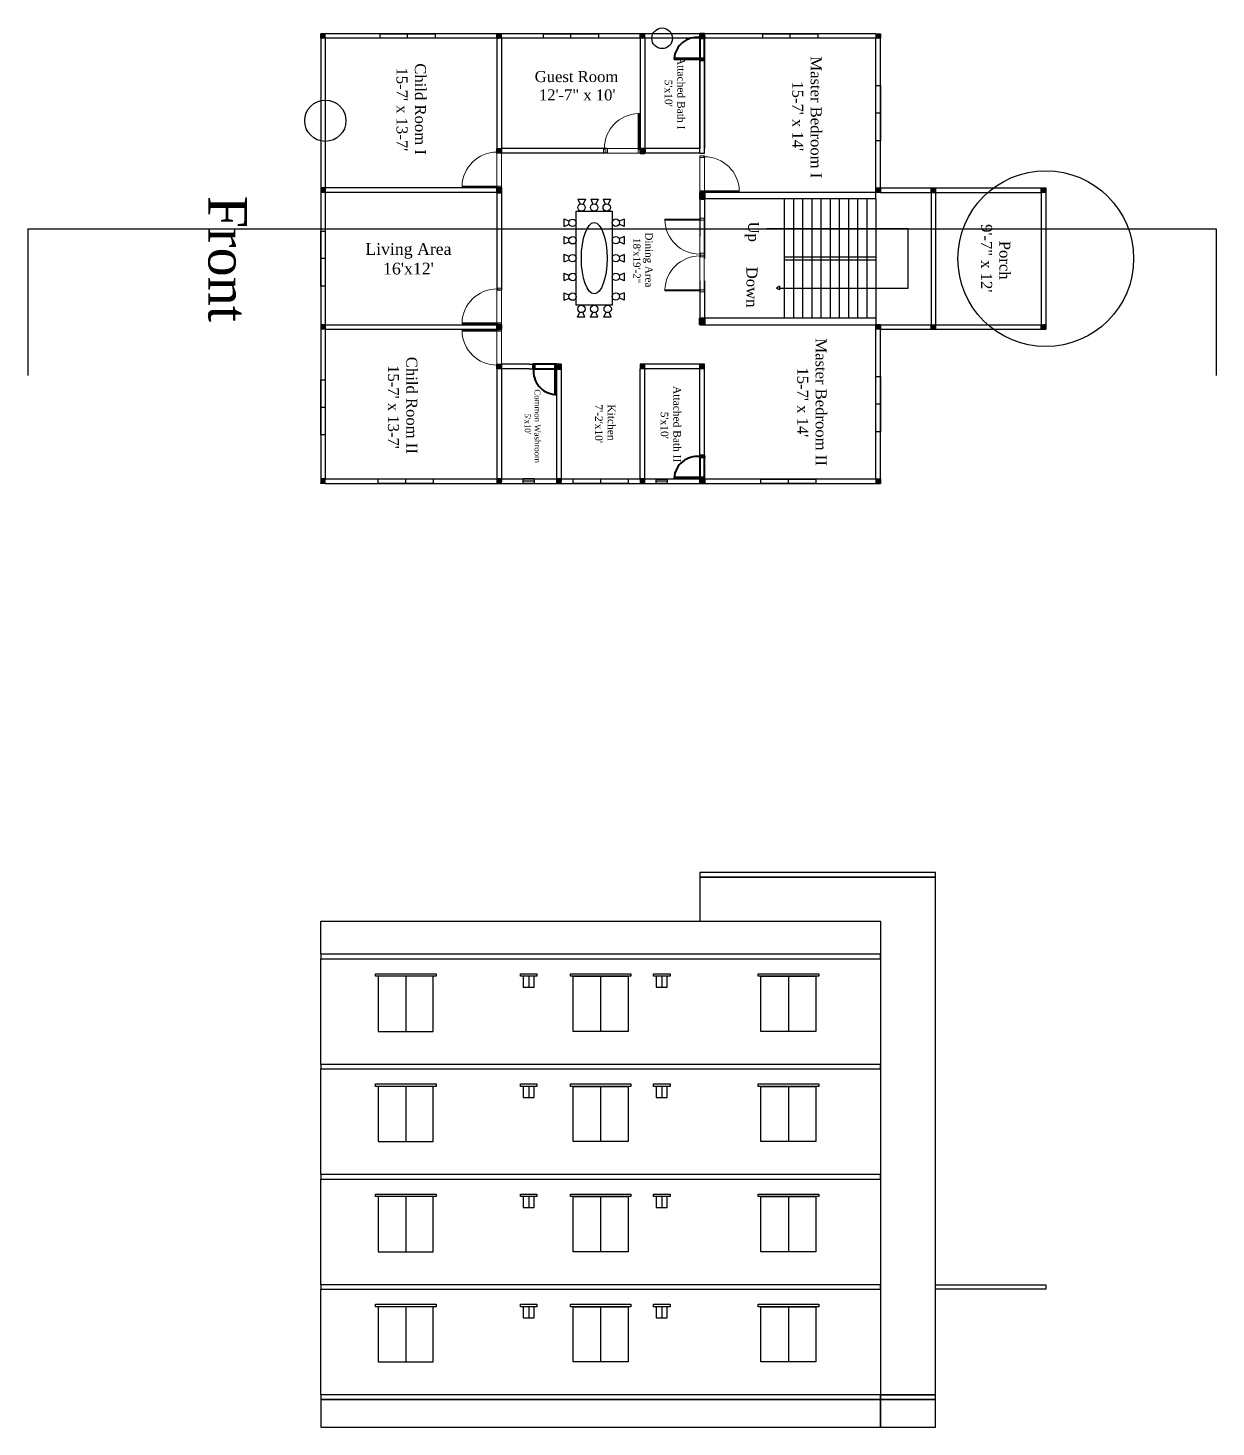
# Model space of a CAD drawing. Header units: inches. Extents: x -79350 to 491628, y -93215 to 155882.
# Drawn here: x 13228 to 14523, y -5728 to -4204 of the extents above; entities that cross this region are included whole.
import ezdxf

# ---------------------------------------------------------------- set-up
doc = ezdxf.new("R2010")
doc.units = ezdxf.units.IN
doc.header["$MEASUREMENT"] = 0
doc.layers.get('0').update_dxf_attribs({"lineweight": 30})
for name, color, linetype, lineweight in [('Column', 1, 'Continuous', 30), ('Door window', 250, 'Continuous', 15), ('Letter', 7, 'Continuous', 20)]:
    doc.layers.add(name, color=color, linetype=linetype, lineweight=lineweight)
doc.layers.add('Door', color=7, linetype='Continuous', lineweight=40, true_color=0x763422)
doc.layers.add('Window', color=7, linetype='Continuous', lineweight=30, true_color=0x6b99dd)
for name, color, linetype in [('Furnitures', 30, 'Continuous'), ('Stairs', 7, 'Continuous'), ('Wall', 7, 'Continuous')]:
    doc.layers.add(name, color=color, linetype=linetype)
doc.styles.get("Standard").update_dxf_attribs({"font": 'times.ttf', "height": 12})
pattern_1 = [(315, (18739.09359, 811.17739), (0.0883883476, 0.0883883476), [])]

# ---------------------------------------------------------------- blocks, each defined once
blk = doc.blocks.new('d1n')
at = {"color": 1}
blk.add_lwpolyline([(-1187.2, 1281.4), (-1192.2, 1281.4), (-1192.2, 1241.4), (-1187.2, 1241.4)], close=True, dxfattribs=at)
at = {"layer": 'Door window', "color": 1}
for points in [[(-1192.2, 1281.4), (-1192.2, 1279.4), (-1188.2, 1279.4), (-1188.2, 1280.4), (-1187.2, 1280.4), (-1187.2, 1281.4), (-1192.2, 1281.4)], [(-1187.2, 1280.4), (-1149.2, 1280.4), (-1149.2, 1279.4), (-1187.2, 1279.4), (-1187.2, 1280.4)], [(-1192.2, 1241.4), (-1192.2, 1243.4), (-1188.2, 1243.4), (-1188.2, 1242.4), (-1187.2, 1242.4), (-1187.2, 1241.4), (-1192.2, 1241.4)]]:
    blk.add_lwpolyline(points, dxfattribs=at)
blk.add_arc((-1187.2, 1280.4), 38, 270, 358.4722, dxfattribs=at)

msp = doc.modelspace()

# ---------------------------------------------------------------- hatches: boundary and pattern name
at = {"layer": 'Column'}
h = msp.add_hatch(dxfattribs=at)
h.set_pattern_fill('ANSI31', color=6, angle=-90)
h.set_pattern_definition(pattern_1)
h.paths.add_polyline_path([(14332.54, -4383.25), (14337.5, -4383.25), (14337.5, -4378.25), (14332.54, -4378.25)])
h.paths.add_polyline_path([(14332.54, -4527.25), (14332.54, -4532.25), (14337.5, -4532.25), (14337.5, -4527.25)])
h.paths.add_polyline_path([(14212.54, -4378.25), (14212.54, -4383.25), (14217.5, -4383.25), (14217.5, -4378.25)])
h.paths.add_polyline_path([(14212.54, -4532.25), (14217.5, -4532.25), (14217.5, -4527.25), (14212.54, -4527.25)])
h.paths.add_polyline_path([(14157.5, -4383.25), (14157.5, -4378.25), (14152.54, -4378.25), (14152.54, -4383.25)])
h.paths.add_polyline_path([(14157.5, -4210.25), (14152.54, -4210.25), (14152.54, -4215.25), (14157.5, -4215.25)])
h.paths.add_polyline_path([(14157.5, -4532.25), (14157.5, -4527.25), (14152.54, -4527.25), (14152.54, -4532.25)])
h.paths.add_polyline_path([(14152.54, -4700.25), (14157.5, -4700.25), (14157.5, -4695.25), (14152.54, -4695.25)])
h.paths.add_polyline_path([(13960.54, -4215.25), (13965.5, -4215.25), (13965.5, -4210.25), (13960.54, -4210.25)])
h.paths.add_polyline_path([(13965.5, -4383.25), (13960.5, -4383.25), (13960.5, -4390.25), (13965.5, -4390.25)])
h.paths.add_polyline_path([(13965.5, -4570.25), (13960.5, -4570.25), (13960.5, -4575.25), (13965.5, -4575.25)])
h.paths.add_polyline_path([(13965.79, -4520.25), (13960.5, -4520.25), (13960.5, -4527.25), (13965.79, -4527.25)])
h.paths.add_polyline_path([(13960.5, -4695.25), (13960.5, -4700.25), (13965.5, -4700.25), (13965.5, -4695.25)])
h.paths.add_polyline_path([(13744.5, -4210.25), (13739.5, -4210.25), (13739.5, -4215.25), (13744.5, -4215.25)])
h.paths.add_polyline_path([(13744.5, -4340.25), (13744.5, -4335.25), (13739.54, -4335.25), (13739.54, -4340.25)])
h.paths.add_polyline_path([(13744.5, -4383.25), (13744.5, -4378.24), (13739.5, -4378.25), (13739.5, -4383.25)])
h.paths.add_polyline_path([(13744.5, -4527.25), (13739.5, -4527.25), (13739.5, -4532.25), (13744.5, -4532.25)])
h.paths.add_polyline_path([(13739.54, -4575.25), (13744.5, -4575.25), (13744.5, -4570.25), (13739.54, -4570.25)])
h.paths.add_polyline_path([(13804.5, -4570.25), (13804.5, -4575.25), (13809.5, -4575.25), (13809.5, -4570.25)])
h.paths.add_polyline_path([(13900.5, -4570.25), (13895.5, -4570.25), (13895.5, -4575.24), (13900.5, -4575.24)])
h.paths.add_polyline_path([(13895.5, -4700.25), (13900.5, -4700.25), (13900.5, -4695.25), (13895.5, -4695.25)])
h.paths.add_polyline_path([(13809.5, -4700.25), (13809.5, -4695.25), (13804.5, -4695.25), (13804.5, -4700.25)])
h.paths.add_polyline_path([(13739.5, -4700.25), (13744.5, -4700.25), (13744.5, -4695.25), (13739.5, -4695.25)])
h.paths.add_polyline_path([(13547.5, -4215.25), (13552.5, -4215.25), (13552.5, -4210.25), (13547.5, -4210.25)])
h.paths.add_polyline_path([(13552.5, -4378.25), (13547.5, -4378.25), (13547.5, -4383.25), (13552.5, -4383.25)])
h.paths.add_polyline_path([(13552.5, -4527.25), (13547.5, -4527.25), (13547.5, -4532.25), (13552.5, -4532.25)])
h.paths.add_polyline_path([(13547.5, -4695.25), (13547.5, -4700.25), (13552.5, -4700.25), (13552.5, -4695.25)])
h = msp.add_hatch(dxfattribs=at)
h.set_pattern_fill('ANSI31', color=256, angle=-90)
h.set_pattern_definition(pattern_1)
h.paths.add_polyline_path([(13895.5, -4215.25), (13900.5, -4215.25), (13900.5, -4210.25), (13895.5, -4210.25)])
h.paths.add_polyline_path([(13895.5, -4335.25), (13895.5, -4340.25), (13900.5, -4340.25), (13900.5, -4335.25)])

# ---------------------------------------------------------------- linework, layer by layer
for p, q in [((13552.5, -4210.25), (13547.5, -4210.25)), ((13547.5, -4215.25), (13547.5, -4210.25)), ((13547.5, -4215.25), (13547.5, -4695.25)), ((14152.5, -4210.25), (13552.5, -4210.25)), ((13552.5, -4215.25), (13552.5, -4695.25)), ((14152.5, -4215.25), (13552.5, -4215.25)), ((13739.5, -4215.25), (13739.5, -4340.25)), ((13744.5, -4215.25), (13744.5, -4340.25)), ((13895.5, -4215.25), (13895.5, -4335.25)), ((13900.5, -4215.25), (13900.5, -4335.25)), ((14152.5, -4210.25), (14157.5, -4210.25)), ((14157.5, -4215.25), (14157.5, -4210.25)), ((13960.5, -4340.25), (13960.5, -4238.57)), ((13960.5, -4238.57), (13960.5, -4335.25)), ((13965.5, -4340.25), (13965.5, -4239.25)), ((13965.5, -4239.25), (13965.5, -4335.25)), ((13859.5, -4335.25), (13744.5, -4335.25)), ((13859.5, -4340.25), (13744.5, -4340.25)), ((13960.5, -4335.25), (13895.5, -4335.25)), ((13960.5, -4340.25), (13895.5, -4340.25)), ((13739.5, -4378.25), (13552.5, -4378.25)), ((13739.5, -4383.25), (13552.5, -4383.25)), ((13739.5, -4383.25), (13739.5, -4489.25)), ((13744.5, -4378.24), (13744.5, -4383.25)), ((13960.5, -4390.25), (13960.5, -4383.25)), ((13965.5, -4383.25), (13965.5, -4383.12)), ((14152.5, -4383.25), (13965.5, -4383.25)), ((14157.5, -4383.25), (14152.5, -4383.25)), ((14152.5, -4390.25), (14152.5, -4383.25)), ((14008.5, -4390.25), (13960.5, -4390.25)), ((14152.5, -4390.25), (14008.5, -4390.25)), ((14008.5, -4520.25), (13960.5, -4520.25)), ((13960.5, -4520.25), (13960.5, -4527.25)), ((14152.5, -4520.25), (14008.5, -4520.25)), ((14152.5, -4520.25), (14152.5, -4527.25)), ((13552.5, -4527.25), (13739.5, -4527.25)), ((13552.5, -4532.25), (13739.5, -4532.25)), ((13744.5, -4527.25), (13744.5, -4532.25)), ((13965.5, -4527.25), (14152.5, -4527.25)), ((14157.5, -4527.25), (14152.5, -4527.25)), ((13744.5, -4570.25), (13744.5, -4695.25)), ((13774.5, -4570.25), (13744.5, -4570.25)), ((13960.5, -4570.25), (13895.5, -4570.25)), ((13960.5, -4671.25), (13960.5, -4570.25)), ((13965.5, -4671.25), (13965.5, -4570.25)), ((13774.5, -4575.25), (13744.5, -4575.25)), ((13804.5, -4575.25), (13804.5, -4695.25)), ((13809.5, -4575.25), (13809.5, -4695.25)), ((13895.5, -4695.25), (13895.5, -4575.25)), ((13900.5, -4695.25), (13900.5, -4575.25)), ((13960.5, -4575.25), (13900.5, -4575.25)), ((13960.5, -4671.25), (13960.5, -4575.25)), ((13547.5, -4695.25), (13547.5, -4700.25)), ((13552.5, -4700.25), (13547.5, -4700.25)), ((13552.5, -4695.25), (14152.5, -4695.25)), ((13552.5, -4700.25), (14152.5, -4700.25)), ((14152.5, -4700.25), (14157.5, -4700.25)), ((14157.5, -4695.25), (14157.5, -4700.25))]:
    msp.add_line(p, q)
at = {"color": 41, "true_color": 0xf4ee51}
for p, q in [((14152.5, -4383.25), (14152.5, -4215.25)), ((14157.5, -4378.25), (14157.5, -4215.25)), ((14152.5, -4695.25), (14152.5, -4527.25)), ((14157.5, -4695.25), (14157.5, -4532.25))]:
    msp.add_line(p, q, dxfattribs=at)
at = {"color": 6}
for p, q in [((14157.5, -4378.25), (14332.5, -4378.25)), ((14157.5, -4383.25), (14332.5, -4383.25)), ((14212.5, -4383.25), (14212.5, -4527.25)), ((14217.5, -4383.25), (14217.5, -4527.25)), ((14332.5, -4378.25), (14337.5, -4378.25)), ((14332.5, -4383.25), (14332.5, -4527.25)), ((14337.5, -4383.25), (14337.5, -4378.25)), ((14337.5, -4383.25), (14337.5, -4527.25)), ((14157.5, -4527.25), (14332.5, -4527.25)), ((14157.5, -4532.25), (14332.5, -4532.25)), ((14332.5, -4532.25), (14337.5, -4532.25)), ((14337.5, -4527.25), (14337.5, -4532.25))]:
    msp.add_line(p, q, dxfattribs=at)
at = {"color": 30}
for p, q in [((13827.79, -4390.55), (13835.93, -4390.55)), ((13827.79, -4390.55), (13830.09, -4395.85)), ((13835.93, -4390.55), (13833.4, -4395.9)), ((13841.61, -4390.55), (13849.74, -4390.55)), ((13841.61, -4390.55), (13843.91, -4395.85)), ((13849.74, -4390.55), (13847.21, -4395.9)), ((13855.17, -4390.55), (13863.3, -4390.55)), ((13855.17, -4390.55), (13857.46, -4395.85)), ((13863.3, -4390.55), (13860.77, -4395.9)), ((13812.9, -4420.07), (13812.9, -4411.94)), ((13812.9, -4411.94), (13818.26, -4414.47)), ((13812.9, -4420.07), (13818.21, -4417.77)), ((13878.05, -4420.3), (13872.7, -4417.77)), ((13878.05, -4412.17), (13872.75, -4414.47)), ((13878.05, -4412.17), (13878.05, -4420.3)), ((13812.9, -4439.17), (13812.9, -4431.04)), ((13812.9, -4431.04), (13818.26, -4433.57)), ((13878.1, -4431.26), (13872.79, -4433.56)), ((13878.1, -4431.26), (13878.1, -4439.4)), ((13812.9, -4439.17), (13818.21, -4436.88)), ((13878.1, -4439.4), (13872.74, -4436.87)), ((13812.9, -4458.68), (13812.9, -4450.54)), ((13812.9, -4450.54), (13818.26, -4453.08)), ((13812.9, -4458.68), (13818.21, -4456.38)), ((13878.1, -4459.03), (13872.74, -4456.5)), ((13878.1, -4450.9), (13872.79, -4453.2)), ((13878.1, -4450.9), (13878.1, -4459.03)), ((13812.9, -4479.15), (13812.9, -4471.02)), ((13812.9, -4471.02), (13818.26, -4473.55)), ((13812.9, -4479.15), (13818.21, -4476.86)), ((13878.1, -4479.38), (13872.74, -4476.85)), ((13878.1, -4471.24), (13872.79, -4473.54)), ((13878.1, -4471.24), (13878.1, -4479.38)), ((13812.9, -4500.53), (13812.9, -4492.4)), ((13812.9, -4492.4), (13818.26, -4494.93)), ((13878.1, -4492.5), (13872.79, -4494.79)), ((13878.1, -4492.5), (13878.1, -4500.63)), ((13812.9, -4500.53), (13818.21, -4498.24)), ((13878.1, -4500.63), (13872.74, -4498.1)), ((13827.29, -4519.03), (13829.82, -4513.67)), ((13835.43, -4519.03), (13827.29, -4519.03)), ((13835.43, -4519.03), (13833.13, -4513.73)), ((13841.25, -4519.03), (13843.79, -4513.67)), ((13849.39, -4519.03), (13841.25, -4519.03)), ((13849.39, -4519.03), (13847.09, -4513.73)), ((13855.93, -4519.03), (13858.46, -4513.67)), ((13864.07, -4519.03), (13855.93, -4519.03)), ((13864.07, -4519.03), (13861.77, -4513.73))]:
    msp.add_line(p, q, dxfattribs=at)
at = {"color": 200}
for p, q in [((14052.5, -4390.25), (14052.5, -4520.25)), ((14062.5, -4390.25), (14062.5, -4520.25)), ((14072.5, -4390.25), (14072.5, -4520.25)), ((14082.5, -4390.25), (14082.5, -4520.25)), ((14092.5, -4390.25), (14092.5, -4520.25)), ((14102.5, -4390.25), (14102.5, -4520.25)), ((14112.5, -4390.25), (14112.5, -4520.25)), ((14122.5, -4390.25), (14122.5, -4520.25)), ((14132.5, -4390.25), (14132.5, -4520.25)), ((14142.5, -4390.25), (14142.5, -4520.25)), ((14152.5, -4390.25), (14152.5, -4520.25)), ((14187.43, -4422.85), (14033.26, -4422.85)), ((14187.43, -4487.34), (14187.43, -4422.85)), ((14152.5, -4453.75), (14052.5, -4453.75)), ((14152.5, -4456.75), (14052.5, -4456.75)), ((14047.53, -4485.31), (14044.1, -4487.34)), ((14044.1, -4487.34), (14044.1, -4487.34)), ((14047.53, -4489.35), (14044.1, -4487.34)), ((14047.53, -4485.31), (14047.53, -4489.35)), ((14047.53, -4487.34), (14187.43, -4487.34))]:
    msp.add_line(p, q, dxfattribs=at)
at = {"color": 30}
msp.add_lwpolyline([(13865.1, -4403.54), (13865.1, -4506.03), (13825.9, -4506.03), (13825.9, -4403.54)], close=True, dxfattribs=at)
for centre in [(13831.68, -4399.53), (13845.5, -4399.53), (13859.06, -4399.53), (13821.89, -4416.18), (13869.07, -4416.06), (13821.89, -4435.28), (13869.11, -4435.15), (13821.89, -4454.79), (13869.11, -4454.79), (13821.89, -4475.26), (13869.11, -4475.13), (13821.89, -4496.64), (13869.11, -4496.39), (13831.54, -4510.05), (13845.5, -4510.05), (13860.18, -4510.05)]:
    msp.add_circle(centre, 4.01, dxfattribs=at)
at = {"layer": 'Column'}
for p, q in [((13552.5, -4210.25), (13547.5, -4210.25)), ((13547.5, -4210.25), (13547.5, -4215.25)), ((13552.5, -4215.25), (13547.5, -4215.25)), ((13552.5, -4215.25), (13552.5, -4210.25)), ((13739.5, -4215.25), (13739.5, -4210.25)), ((13744.5, -4210.25), (13739.5, -4210.25)), ((13744.5, -4215.25), (13739.5, -4215.25)), ((13744.5, -4215.25), (13744.5, -4210.25)), ((13895.5, -4215.25), (13895.5, -4210.25)), ((13900.5, -4210.25), (13895.5, -4210.25)), ((13900.5, -4215.25), (13895.5, -4215.25)), ((13900.5, -4215.25), (13900.5, -4210.25)), ((13960.54, -4215.25), (13960.54, -4210.25)), ((13960.54, -4210.25), (13965.5, -4210.25)), ((13965.5, -4215.25), (13960.54, -4215.25)), ((13965.5, -4210.25), (13965.5, -4215.25)), ((14152.54, -4215.25), (14152.54, -4210.25)), ((14152.54, -4210.25), (14157.5, -4210.25)), ((14157.5, -4215.25), (14152.54, -4215.25)), ((14157.5, -4210.25), (14157.5, -4215.25)), ((13739.54, -4340.25), (13739.54, -4335.25)), ((13739.54, -4335.25), (13744.5, -4335.25)), ((13744.5, -4340.25), (13739.54, -4340.25)), ((13744.5, -4335.25), (13744.5, -4340.25)), ((13895.5, -4340.25), (13895.5, -4335.25)), ((13895.5, -4335.25), (13900.5, -4335.25)), ((13900.5, -4340.25), (13895.5, -4340.25)), ((13900.5, -4335.25), (13900.5, -4340.25)), ((13552.5, -4378.25), (13547.5, -4378.25)), ((13547.5, -4378.25), (13547.5, -4383.25)), ((13552.5, -4383.25), (13547.5, -4383.25)), ((13552.5, -4383.25), (13552.5, -4378.25)), ((13739.5, -4378.25), (13744.5, -4378.24)), ((13739.5, -4383.25), (13739.5, -4378.25)), ((13744.5, -4383.25), (13739.5, -4383.25)), ((13744.5, -4378.24), (13744.5, -4383.25)), ((13960.5, -4390.25), (13960.5, -4383.25)), ((13960.5, -4383.25), (13965.5, -4383.25)), ((13965.5, -4383.25), (13965.5, -4390.25)), ((14152.54, -4383.25), (14152.54, -4378.25)), ((14152.54, -4378.25), (14157.5, -4378.25)), ((14157.5, -4383.25), (14152.54, -4383.25)), ((14157.5, -4378.25), (14157.5, -4383.25)), ((13965.5, -4390.25), (13960.5, -4390.25)), ((13960.5, -4527.25), (13960.5, -4520.25)), ((13960.5, -4520.25), (13965.79, -4520.25)), ((13965.79, -4520.25), (13965.79, -4527.25)), ((13552.5, -4527.25), (13547.5, -4527.25)), ((13547.5, -4527.25), (13547.5, -4532.25)), ((13552.5, -4532.25), (13547.5, -4532.25)), ((13552.5, -4532.25), (13552.5, -4527.25)), ((13739.5, -4532.25), (13739.5, -4527.25)), ((13744.5, -4527.25), (13739.5, -4527.25)), ((13744.5, -4532.25), (13739.5, -4532.25)), ((13744.5, -4527.25), (13744.5, -4532.25)), ((13965.79, -4527.25), (13960.5, -4527.25)), ((14152.54, -4532.25), (14152.54, -4527.25)), ((14152.54, -4527.25), (14157.5, -4527.25)), ((14157.5, -4532.25), (14152.54, -4532.25)), ((14157.5, -4527.25), (14157.5, -4532.25)), ((13739.54, -4575.25), (13739.54, -4570.25)), ((13739.54, -4570.25), (13744.5, -4570.25)), ((13744.5, -4570.25), (13744.5, -4575.25)), ((13804.5, -4575.25), (13804.5, -4570.25)), ((13804.5, -4570.25), (13809.5, -4570.25)), ((13809.5, -4570.25), (13809.5, -4575.25)), ((13900.5, -4570.24), (13895.5, -4570.24)), ((13895.5, -4570.24), (13895.5, -4575.24)), ((13900.5, -4575.24), (13900.5, -4570.24)), ((13965.5, -4570.25), (13960.5, -4570.25)), ((13960.5, -4570.25), (13960.5, -4575.25)), ((13965.5, -4575.25), (13965.5, -4570.25)), ((13744.5, -4575.25), (13739.54, -4575.25)), ((13809.5, -4575.25), (13804.5, -4575.25)), ((13895.5, -4575.25), (13895.45, -4575.25)), ((13900.5, -4575.24), (13895.5, -4575.24)), ((13965.5, -4575.25), (13960.5, -4575.25)), ((13552.5, -4695.25), (13547.5, -4695.25)), ((13547.5, -4695.25), (13547.5, -4700.25)), ((13552.5, -4700.25), (13547.5, -4700.25)), ((13552.5, -4700.25), (13552.5, -4695.25)), ((13744.5, -4695.25), (13739.5, -4695.25)), ((13739.5, -4695.25), (13739.5, -4700.25)), ((13744.5, -4700.25), (13739.5, -4700.25)), ((13744.5, -4700.25), (13744.5, -4695.25)), ((13809.5, -4695.25), (13804.5, -4695.25)), ((13804.5, -4695.25), (13804.5, -4700.25)), ((13809.5, -4700.25), (13804.5, -4700.25)), ((13809.5, -4700.25), (13809.5, -4695.25)), ((13900.5, -4695.25), (13895.5, -4695.25)), ((13895.5, -4695.25), (13895.5, -4700.25)), ((13900.5, -4700.25), (13895.5, -4700.25)), ((13900.5, -4700.25), (13900.5, -4695.25)), ((13960.5, -4700.25), (13960.5, -4695.25)), ((13960.5, -4695.25), (13965.5, -4695.25)), ((13965.5, -4700.25), (13960.5, -4700.25)), ((13965.5, -4695.25), (13965.5, -4700.25)), ((14152.54, -4700.25), (14152.54, -4695.25)), ((14152.54, -4695.25), (14157.5, -4695.25)), ((14157.5, -4700.25), (14152.54, -4700.25)), ((14157.5, -4695.25), (14157.5, -4700.25))]:
    msp.add_line(p, q, dxfattribs=at)
at = {"layer": 'Column', "color": 6}
for p, q in [((14212.54, -4383.25), (14212.54, -4378.25)), ((14212.54, -4378.25), (14217.5, -4378.25)), ((14217.5, -4383.25), (14212.54, -4383.25)), ((14217.5, -4378.25), (14217.5, -4383.25)), ((14332.54, -4383.25), (14332.54, -4378.25)), ((14332.54, -4378.25), (14337.5, -4378.25)), ((14337.5, -4383.25), (14332.54, -4383.25)), ((14337.5, -4378.25), (14337.5, -4383.25)), ((14212.54, -4532.25), (14212.54, -4527.25)), ((14212.54, -4527.25), (14217.5, -4527.25)), ((14217.5, -4532.25), (14212.54, -4532.25)), ((14217.5, -4527.25), (14217.5, -4532.25)), ((14332.54, -4532.25), (14332.54, -4527.25)), ((14332.54, -4527.25), (14337.5, -4527.25)), ((14337.5, -4532.25), (14332.54, -4532.25)), ((14337.5, -4527.25), (14337.5, -4532.25))]:
    msp.add_line(p, q, dxfattribs=at)
at = {"layer": 'Door'}
for p, q in [((13965.5, -4213.25), (13960.5, -4213.25)), ((13960.5, -4214.25), (13960.5, -4213.25)), ((13965.5, -4213.25), (13960.5, -4213.25)), ((13960.5, -4213.25), (13960.5, -4237.25)), ((13961.5, -4214.25), (13960.5, -4214.25)), ((13960.5, -4215.25), (13965.5, -4215.25)), ((13965.5, -4210.25), (13960.54, -4210.25)), ((13960.54, -4210.25), (13960.54, -4215.25)), ((13960.54, -4215.25), (13963, -4215.25)), ((13961.5, -4215.25), (13961.5, -4214.25)), ((13965.5, -4215.25), (13961.5, -4215.25)), ((13965.5, -4215.25), (13965.5, -4210.25)), ((13965.5, -4213.25), (13965.5, -4215.25)), ((13965.5, -4237.25), (13965.5, -4213.25)), ((13960.5, -4237.25), (13932.5, -4237.25)), ((13932.5, -4237.25), (13932.5, -4238.25)), ((13960.5, -4238.25), (13932.5, -4238.25)), ((13960.5, -4238.25), (13960.5, -4237.25)), ((13961.5, -4238.25), (13960.5, -4238.25)), ((13960.5, -4238.25), (13960.5, -4239.25)), ((13965.5, -4239.25), (13960.5, -4239.25)), ((13965.5, -4237.25), (13961.5, -4237.25)), ((13961.5, -4237.25), (13961.5, -4238.25)), ((13963, -4239.25), (13963, -4239.25)), ((13965.5, -4239.25), (13965.5, -4237.25)), ((13895.5, -4335.25), (13900.5, -4335.25)), ((13895.5, -4335.25), (13895.5, -4340.25)), ((13895.5, -4340.25), (13900.5, -4340.25)), ((13900.5, -4340.25), (13895.73, -4340.25)), ((13900.5, -4335.25), (13900.5, -4340.25)), ((13739.5, -4378.25), (13744.5, -4378.24)), ((13739.5, -4378.25), (13739.5, -4383.25)), ((13739.5, -4383.25), (13744.5, -4383.25)), ((13744.5, -4383.25), (13744.5, -4378.24)), ((13744.5, -4378.24), (13744.5, -4378.24)), ((13965.5, -4383.25), (13960.5, -4383.25)), ((13960.5, -4383.25), (13960.5, -4390.25)), ((13965.5, -4383.25), (13965.5, -4390.25)), ((13960.5, -4390.25), (13965.5, -4390.25)), ((13960.5, -4527.25), (13960.5, -4520.25)), ((13960.5, -4520.25), (13965.79, -4520.25)), ((13965.79, -4520.25), (13965.79, -4527.25)), ((13744.5, -4527.25), (13739.5, -4527.25)), ((13739.5, -4527.25), (13739.5, -4532.25)), ((13739.5, -4532.25), (13744.5, -4532.25)), ((13744.5, -4532.25), (13744.5, -4527.25)), ((13965.5, -4527.25), (13960.5, -4527.25)), ((13965.5, -4527.25), (13965.79, -4527.25)), ((13778.5, -4570.25), (13778.5, -4575.25)), ((13778.5, -4570.25), (13780.5, -4570.25)), ((13802.5, -4570.25), (13778.5, -4570.25)), ((13778.5, -4570.25), (13778.5, -4575.25)), ((13780.5, -4570.25), (13780.5, -4574.25)), ((13804.5, -4570.25), (13802.5, -4570.25)), ((13802.5, -4570.25), (13802.5, -4574.25)), ((13804.5, -4575.25), (13804.5, -4570.25)), ((13804.5, -4570.25), (13809.5, -4570.25)), ((13804.5, -4570.25), (13804.5, -4575.25)), ((13809.5, -4575.25), (13809.5, -4570.25)), ((13779.5, -4575.25), (13778.5, -4575.25)), ((13778.5, -4575.25), (13802.5, -4575.25)), ((13779.5, -4574.25), (13779.5, -4575.25)), ((13780.5, -4574.25), (13779.5, -4574.25)), ((13802.5, -4574.25), (13803.5, -4574.25)), ((13803.5, -4575.25), (13802.5, -4575.25)), ((13802.5, -4575.25), (13802.5, -4603.25)), ((13803.5, -4574.25), (13803.5, -4575.25)), ((13803.5, -4575.25), (13804.5, -4575.25)), ((13803.5, -4575.25), (13803.5, -4603.25)), ((13804.5, -4575.25), (13809.5, -4575.25)), ((13802.5, -4603.25), (13803.5, -4603.25)), ((13965.5, -4669.82), (13960.5, -4669.82)), ((13960.5, -4670.82), (13960.5, -4669.82)), ((13965.5, -4669.82), (13960.5, -4669.82)), ((13960.5, -4669.82), (13960.5, -4693.82)), ((13961.5, -4670.82), (13960.5, -4670.82)), ((13961.5, -4671.82), (13961.5, -4670.82)), ((13965.5, -4671.82), (13961.5, -4671.82)), ((13965.5, -4669.82), (13965.5, -4671.82)), ((13965.5, -4693.82), (13965.5, -4669.82)), ((13960.5, -4693.82), (13932.5, -4693.82)), ((13932.5, -4693.82), (13932.5, -4694.82)), ((13960.5, -4694.82), (13960.5, -4693.82)), ((13965.5, -4693.82), (13961.5, -4693.82)), ((13961.5, -4693.82), (13961.5, -4694.82)), ((13965.5, -4695.82), (13965.5, -4693.82)), ((13960.5, -4694.82), (13932.5, -4694.82)), ((13961.5, -4694.82), (13960.5, -4694.82)), ((13960.5, -4694.82), (13960.5, -4695.82)), ((13960.5, -4695.25), (13960.5, -4700.25)), ((13960.5, -4695.25), (13965.5, -4695.25)), ((13965.5, -4695.82), (13960.5, -4695.82)), ((13965.5, -4700.25), (13960.5, -4700.25)), ((13965.5, -4695.25), (13965.5, -4700.25))]:
    msp.add_line(p, q, dxfattribs=at)
for centre, radius, start, end in [((13957.83, -4239.54), 25.43, 83.96661, 174.83471), ((13957.83, -4239.54), 25.43, 72.43884, 72.77277), ((13742.89, -4379.51), 39.41, 94.88382, 94.93654), ((13804.79, -4577.92), 25.43, 162.43884, 162.77277), ((13804.79, -4577.92), 25.43, 173.96661, 264.83471), ((13957.83, -4696.11), 25.43, 83.96661, 174.83471), ((13957.83, -4696.11), 25.43, 72.43884, 72.77277)]:
    msp.add_arc(centre, radius, start, end, dxfattribs=at)
at = {"layer": 'Furnitures'}
msp.add_ellipse((13845.5, -4454.79), major_axis=(0, -38.81), ratio=0.3605472, dxfattribs=at)
at = {"layer": 'Wall'}
for p, q in [((13859.5, -4335.25), (13859.5, -4340.25)), ((13960.5, -4340.25), (13965.5, -4340.25)), ((13744.5, -4383.25), (13744.5, -4489.25)), ((13960.5, -4390.25), (13960.5, -4431.25)), ((13965.5, -4390.25), (13965.5, -4455.25)), ((13228.5, -4422.85), (14523, -4422.85)), ((13228.5, -4422.85), (13228.5, -4582.5)), ((14523, -4422.85), (14523, -4582.5)), ((13960.5, -4479.25), (13960.5, -4520.25)), ((13965.5, -4479.25), (13965.5, -4520.25)), ((13739.54, -4489.25), (13744.5, -4489.25)), ((13774.5, -4570.25), (13778.5, -4570.25)), ((13739.54, -4575.25), (13739.54, -4695.25)), ((13774.5, -4575.25), (13778.5, -4575.25)), ((13965.5, -4671.25), (13960.5, -4671.25)), ((13640.09, -5237), (13640.09, -5297)), ((13774.09, -5237), (13774.09, -5249)), ((13852.5, -5237), (13852.5, -5297)), ((13919.09, -5237), (13919.09, -5249)), ((14057.09, -5237), (14057.09, -5297)), ((13640.09, -5357), (13640.09, -5417)), ((13774.09, -5357), (13774.09, -5369)), ((13852.5, -5357), (13852.5, -5417)), ((13919.09, -5357), (13919.09, -5369)), ((14057.09, -5357), (14057.09, -5417)), ((13640.09, -5477), (13640.09, -5537)), ((13774.09, -5477), (13774.09, -5489)), ((13852.5, -5477), (13852.5, -5537)), ((13919.09, -5477), (13919.09, -5489)), ((14057.09, -5477), (14057.09, -5537)), ((13640.09, -5597), (13640.09, -5657)), ((13774.09, -5597), (13774.09, -5609)), ((13852.5, -5597), (13852.5, -5657)), ((13919.09, -5597), (13919.09, -5609)), ((14057.09, -5597), (14057.09, -5657))]:
    msp.add_line(p, q, dxfattribs=at)
at = {"layer": 'Wall', "color": 242, "true_color": 0xcd2027}
for points in [[(13960.5, -5129), (14217.5, -5129), (14217.5, -5124), (13960.5, -5124)], [(14337.5, -5578), (14217.5, -5578), (14217.5, -5573), (14337.5, -5573)], [(14157.5, -5728), (14217.5, -5728), (14217.5, -5698), (14157.5, -5698)]]:
    msp.add_lwpolyline(points, close=True, dxfattribs=at)
for points in [[(14217.5, -5213), (14217.5, -5129), (13960.5, -5129), (13960.5, -5177), (14157.5, -5177)], [(14157.5, -5213), (14157.5, -5693), (14217.5, -5693), (14217.5, -5213)]]:
    msp.add_lwpolyline(points, dxfattribs=at)
at = {"layer": 'Wall'}
for points in [[(14157.5, -5213), (13547.5, -5213), (13547.5, -5177), (14157.5, -5177)], [(13547.5, -5218), (14157.5, -5218), (14157.5, -5213), (13547.5, -5213)], [(14157.5, -5333), (13547.5, -5333), (13547.5, -5218), (14157.5, -5218)], [(13673.09, -5237), (13607.09, -5237), (13607.09, -5234.25), (13673.09, -5234.25)], [(13670.09, -5237), (13610.09, -5237), (13610.09, -5297), (13670.09, -5297)], [(13783.09, -5237), (13765.09, -5237), (13765.09, -5234.25), (13783.09, -5234.25)], [(13780.09, -5237), (13768.09, -5237), (13768.09, -5249), (13780.09, -5249)], [(13885.5, -5237), (13819.5, -5237), (13819.5, -5234.25), (13885.5, -5234.25)], [(13882.5, -5297), (13822.5, -5297), (13822.5, -5237), (13882.5, -5237)], [(13928.09, -5237), (13910.09, -5237), (13910.09, -5234.25), (13928.09, -5234.25)], [(13925.09, -5237), (13913.09, -5237), (13913.09, -5249), (13925.09, -5249)], [(14090.09, -5237), (14024.09, -5237), (14024.09, -5234.25), (14090.09, -5234.25)], [(14087.09, -5297), (14027.09, -5297), (14027.09, -5237), (14087.09, -5237)], [(13547.5, -5338), (14157.5, -5338), (14157.5, -5333), (13547.5, -5333)], [(14157.5, -5453), (13547.5, -5453), (13547.5, -5338), (14157.5, -5338)], [(13673.09, -5357), (13607.09, -5357), (13607.09, -5354.25), (13673.09, -5354.25)], [(13670.09, -5357), (13610.09, -5357), (13610.09, -5417), (13670.09, -5417)], [(13783.09, -5357), (13765.09, -5357), (13765.09, -5354.25), (13783.09, -5354.25)], [(13780.09, -5357), (13768.09, -5357), (13768.09, -5369), (13780.09, -5369)], [(13885.5, -5357), (13819.5, -5357), (13819.5, -5354.25), (13885.5, -5354.25)], [(13882.5, -5417), (13822.5, -5417), (13822.5, -5357), (13882.5, -5357)], [(13928.09, -5357), (13910.09, -5357), (13910.09, -5354.25), (13928.09, -5354.25)], [(13925.09, -5357), (13913.09, -5357), (13913.09, -5369), (13925.09, -5369)], [(14090.09, -5357), (14024.09, -5357), (14024.09, -5354.25), (14090.09, -5354.25)], [(14087.09, -5417), (14027.09, -5417), (14027.09, -5357), (14087.09, -5357)], [(13547.5, -5458), (14157.5, -5458), (14157.5, -5453), (13547.5, -5453)], [(14157.5, -5573), (13547.5, -5573), (13547.5, -5458), (14157.5, -5458)], [(13673.09, -5477), (13607.09, -5477), (13607.09, -5474.25), (13673.09, -5474.25)], [(13670.09, -5477), (13610.09, -5477), (13610.09, -5537), (13670.09, -5537)], [(13783.09, -5477), (13765.09, -5477), (13765.09, -5474.25), (13783.09, -5474.25)], [(13780.09, -5477), (13768.09, -5477), (13768.09, -5489), (13780.09, -5489)], [(13885.5, -5477), (13819.5, -5477), (13819.5, -5474.25), (13885.5, -5474.25)], [(13882.5, -5537), (13822.5, -5537), (13822.5, -5477), (13882.5, -5477)], [(13928.09, -5477), (13910.09, -5477), (13910.09, -5474.25), (13928.09, -5474.25)], [(13925.09, -5477), (13913.09, -5477), (13913.09, -5489), (13925.09, -5489)], [(14090.09, -5477), (14024.09, -5477), (14024.09, -5474.25), (14090.09, -5474.25)], [(14087.09, -5537), (14027.09, -5537), (14027.09, -5477), (14087.09, -5477)], [(13547.5, -5578), (14157.5, -5578), (14157.5, -5573), (13547.5, -5573)], [(14157.5, -5693), (13547.5, -5693), (13547.5, -5578), (14157.5, -5578)], [(13673.09, -5597), (13607.09, -5597), (13607.09, -5594.25), (13673.09, -5594.25)], [(13670.09, -5597), (13610.09, -5597), (13610.09, -5657), (13670.09, -5657)], [(13783.09, -5597), (13765.09, -5597), (13765.09, -5594.25), (13783.09, -5594.25)], [(13780.09, -5597), (13768.09, -5597), (13768.09, -5609), (13780.09, -5609)], [(13885.5, -5597), (13819.5, -5597), (13819.5, -5594.25), (13885.5, -5594.25)], [(13882.5, -5657), (13822.5, -5657), (13822.5, -5597), (13882.5, -5597)], [(13928.09, -5597), (13910.09, -5597), (13910.09, -5594.25), (13928.09, -5594.25)], [(13925.09, -5597), (13913.09, -5597), (13913.09, -5609), (13925.09, -5609)], [(14090.09, -5597), (14024.09, -5597), (14024.09, -5594.25), (14090.09, -5594.25)], [(14087.09, -5657), (14027.09, -5657), (14027.09, -5597), (14087.09, -5597)], [(13547.5, -5698), (14157.5, -5698), (14157.5, -5693), (13547.5, -5693)], [(14157.5, -5698), (13547.5, -5698), (13547.5, -5728), (14157.5, -5728)], [(14157.5, -5698), (14217.5, -5698), (14217.5, -5693), (14157.5, -5693)]]:
    msp.add_lwpolyline(points, close=True, dxfattribs=at)
for centre, radius in [((13919.5, -4215.25), 11.25), ((13552.5, -4305), 22.5), ((14337.5, -4455.25), 95.75)]:
    msp.add_circle(centre, radius, dxfattribs=at)
at = {"layer": 'Window'}
for p, q in [((13612.09, -4215.25), (13612.09, -4210.25)), ((13612.09, -4210.25), (13672.09, -4210.25)), ((13672.09, -4215.25), (13612.09, -4215.25)), ((13642.09, -4215.25), (13642.09, -4210.25)), ((13672.09, -4210.25), (13672.09, -4215.25)), ((13790.09, -4215.25), (13790.09, -4210.25)), ((13790.09, -4210.25), (13850.09, -4210.25)), ((13850.09, -4215.25), (13790.09, -4215.25)), ((13820.09, -4215.25), (13820.09, -4210.25)), ((13850.09, -4210.25), (13850.09, -4215.25)), ((14029.09, -4215.25), (14029.09, -4210.25)), ((14029.09, -4210.25), (14089.09, -4210.25)), ((14089.09, -4215.25), (14029.09, -4215.25)), ((14059.09, -4215.25), (14059.09, -4210.25)), ((14089.09, -4210.25), (14089.09, -4215.25)), ((13547.5, -4485.25), (13547.5, -4425.25)), ((13547.5, -4425.25), (13552.5, -4425.25)), ((13552.5, -4425.25), (13552.5, -4485.25)), ((13552.5, -4455.25), (13547.5, -4455.25)), ((13552.5, -4485.25), (13547.5, -4485.25)), ((13547.5, -4647.32), (13547.5, -4587.32)), ((13547.5, -4587.32), (13552.5, -4587.32)), ((13552.5, -4587.32), (13552.5, -4647.32)), ((13552.5, -4617.32), (13547.5, -4617.32)), ((13552.5, -4647.32), (13547.5, -4647.32)), ((13610.09, -4700.25), (13610.09, -4695.25)), ((13610.09, -4695.25), (13670.09, -4695.25)), ((13670.09, -4700.25), (13610.09, -4700.25)), ((13640.09, -4700.25), (13640.09, -4695.25)), ((13670.09, -4695.25), (13670.09, -4700.25)), ((13768.09, -4700.25), (13768.09, -4695.25)), ((13768.09, -4695.25), (13780.09, -4695.25)), ((13780.09, -4695.25), (13768.09, -4695.25)), ((13780.09, -4697.75), (13768.09, -4697.75)), ((13780.09, -4700.25), (13768.09, -4700.25)), ((13780.09, -4700.25), (13768.09, -4700.25)), ((13780.09, -4700.25), (13768.09, -4700.25)), ((13780.09, -4700.25), (13768.09, -4700.25)), ((13780.09, -4695.25), (13780.09, -4700.25)), ((13822.5, -4695.25), (13882.5, -4695.25)), ((13822.5, -4700.25), (13822.5, -4695.25)), ((13882.5, -4700.25), (13822.5, -4700.25)), ((13822.5, -4700.25), (13827.5, -4700.25)), ((13852.5, -4695.25), (13852.5, -4700.25)), ((13882.5, -4695.25), (13882.5, -4700.25)), ((13913.09, -4700.32), (13913.09, -4695.32)), ((13913.09, -4695.32), (13925.09, -4695.32)), ((13925.09, -4695.32), (13913.09, -4695.32)), ((13925.09, -4697.82), (13913.09, -4697.82)), ((13925.09, -4700.32), (13913.09, -4700.32)), ((13925.09, -4700.32), (13913.09, -4700.32)), ((13925.09, -4700.32), (13913.09, -4700.32)), ((13925.09, -4700.32), (13913.09, -4700.32)), ((13925.09, -4695.32), (13925.09, -4700.32)), ((14027.09, -4700.32), (14027.09, -4695.32)), ((14027.09, -4695.32), (14087.09, -4695.32)), ((14087.09, -4700.32), (14027.09, -4700.32)), ((14057.09, -4700.32), (14057.09, -4695.32)), ((14087.09, -4695.32), (14087.09, -4700.32))]:
    msp.add_line(p, q, dxfattribs=at)
at = {"layer": 'Window', "color": 41, "true_color": 0xf4ee51}
for p, q in [((14152.5, -4326.75), (14152.5, -4266.75)), ((14152.5, -4266.75), (14157.5, -4266.75)), ((14157.5, -4266.75), (14157.5, -4326.75)), ((14157.5, -4296.75), (14152.5, -4296.75)), ((14157.5, -4326.75), (14152.5, -4326.75)), ((14152.5, -4643.75), (14152.5, -4583.75)), ((14152.5, -4583.75), (14157.5, -4583.75)), ((14157.5, -4583.75), (14157.5, -4643.75)), ((14157.5, -4613.75), (14152.5, -4613.75)), ((14157.5, -4643.75), (14152.5, -4643.75))]:
    msp.add_line(p, q, dxfattribs=at)

# ---------------------------------------------------------------- block references
at = {"layer": 'Door window', "xscale": -1}
for p, rotation in [((12614.11, -3148.01), 270), ((15152.74, -3101.86), 180)]:
    msp.add_blockref('d1n', p, dxfattribs=dict(at, rotation=rotation))
at = {"layer": 'Door window'}
for p, rotation in [((12552.26, -3096.85), 180.000000000013), ((12773.26, -3209.93), 180), ((12552.26, -3245.86), 180)]:
    msp.add_blockref('d1n', p, dxfattribs=dict(at, rotation=rotation))
at = {"layer": 'Door window', "xscale": -1}
for p in [(12773.26, -5692.71), (12552.26, -5813.63)]:
    msp.add_blockref('d1n', p, dxfattribs=at)

# ---------------------------------------------------------------- texts
at = {"layer": 'Letter', "attachment_point": 1, "rotation": 270}
for s, width, gutter_width, heights, insert, char_height in [("Attached Bath I^J        5'x10'", 97.678, 41.31, [0], (13944.39, -4235.4), 8.2616), ("Master Bedroom I^J      15-7' x 14'", 143.7063, 60, [47.61], (14093.29, -4234.86), 12), ("Child Room I^J 15-7' x 13-7'", 143.7063, 60, [47.61], (13662.12, -4242.5), 12), ('Dining Area ^J  18\'x19\'-2"', 95.1702, 39.74, [31.53], (13909.15, -4426.82), 7.9471), ("Master Bedroom II^J       15-7' x 14'", 143.7063, 60, [47.61], (14098.72, -4542.03), 12), ("Child Room II^J  15-7' x 13-7'", 143.7063, 60, [47.61], (13652.77, -4562.2), 12), ("Common Washroom^J           5'x10'", 93.1404, 31.73, [17.19], (13786.79, -4597.63), 6.3452), ("Attached Bath II^J         5'x10'", 97.678, 41.31, [0], (13940.03, -4593.98), 8.2616), ("       Kitchen^J       7'-2'x10'", 97.678, 41.31, [0], (13868.48, -4592.14), 8.2616)]:
    msp.add_mtext_dynamic_manual_height_columns(s, width=width, gutter_width=gutter_width, heights=heights, dxfattribs=dict(at, insert=insert, char_height=char_height))
at = {"layer": 'Letter', "attachment_point": 1}
for s, width, gutter_width, heights, insert, char_height in [('Guest Room^J 12\'-7" x 10\'', 159.6277, 60, [0], (13780.64, -4250.91), 12), ("Living Area ^J    16'x12'", 153.1953, 63.96, [50.75], (13596.09, -4438.39), 12.7924)]:
    msp.add_mtext_dynamic_manual_height_columns(s, width=width, gutter_width=gutter_width, heights=heights, dxfattribs=dict(at, insert=insert, char_height=char_height))
at = {"layer": 'Letter', "color": 6, "insert": (14299.05, -4417.65), "char_height": 12, "attachment_point": 1, "rotation": 270}
msp.add_mtext_dynamic_manual_height_columns('    Porch^J9\'-7" x 12\'', width=87.6736, gutter_width=60, heights=[0], dxfattribs=at)
at = {"layer": 'Stairs', "char_height": 12, "attachment_point": 1, "rotation": 270}
for s, width, insert in [('Up', 69.7229, (14025.18, -4414.88)), ('Down', 86.0171, (14023.4, -4464.12))]:
    msp.add_mtext_dynamic_manual_height_columns(s, width=width, gutter_width=60, heights=[0], dxfattribs=dict(at, insert=insert))
at = {"layer": 'Wall', "insert": (13467.09, -4386.82), "char_height": 42, "attachment_point": 1, "rotation": 270}
msp.add_mtext_dynamic_manual_height_columns('Front', width=427, gutter_width=60, heights=[0], dxfattribs=at)

doc.saveas('drawing.dxf')
